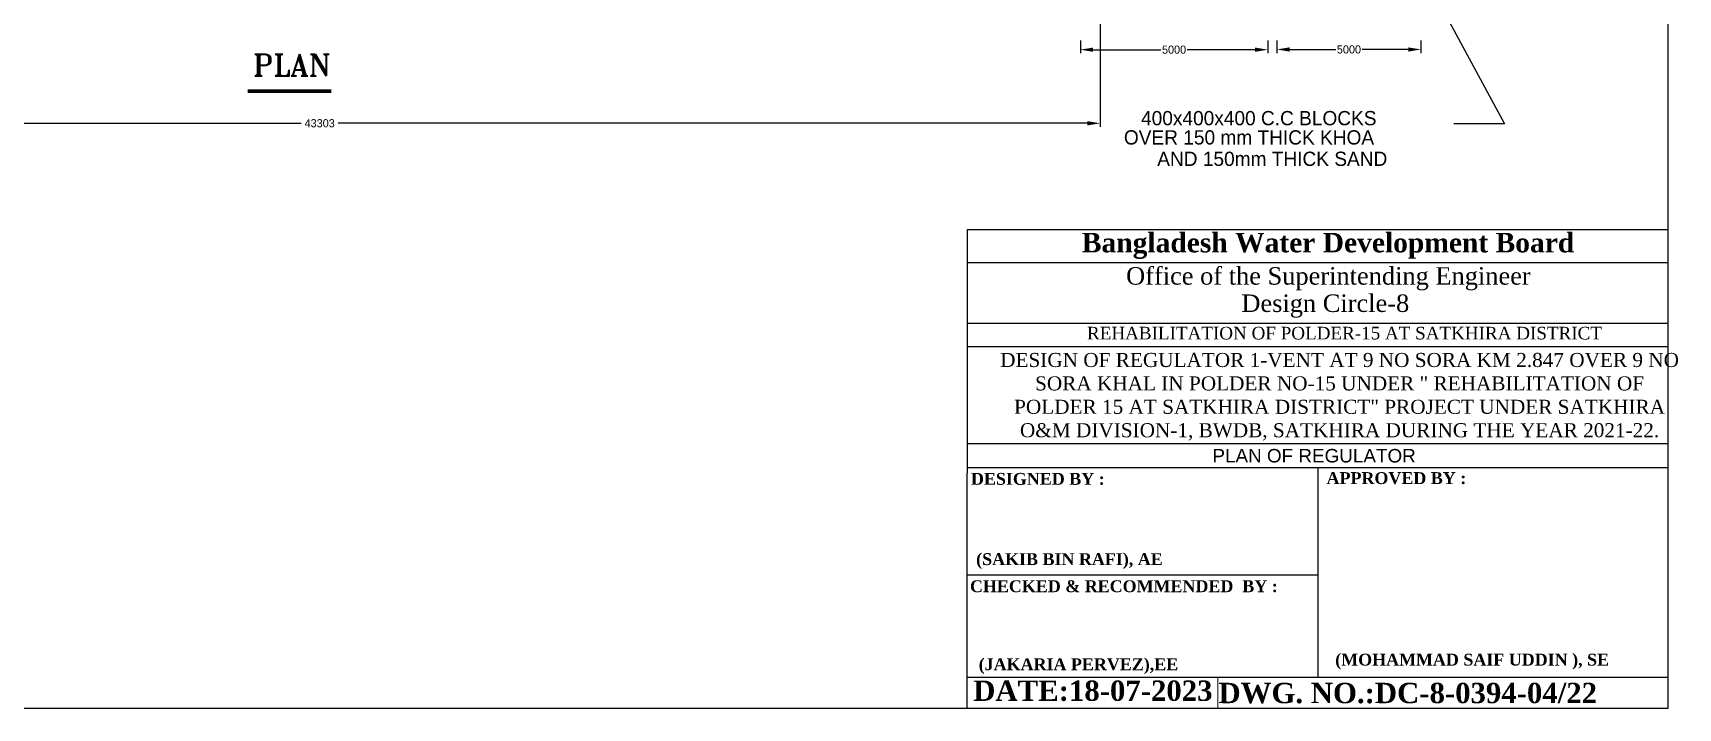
# Model space of a CAD drawing. Extents: x -426260 to 2055400, y -4304674 to -305611.
# Drawn here: x 21569 to 67215, y -1938579 to -1919832 of the extents above; entities that cross this region are included whole.
import ezdxf

# ---------------------------------------------------------------- set-up
doc = ezdxf.new("R2010")
doc.units = 0
doc.header["$LTSCALE"] = 300
doc.header["$MEASUREMENT"] = 0
doc.header["$PDMODE"] = 3
doc.layers.get('DEFPOINTS').update_dxf_attribs({"linetype": 'CONTINUOUS'})
doc.layers.add('LINE', color=7, linetype='CONTINUOUS')
doc.layers.add('Pile Placing Line', color=10, linetype='CONTINUOUS')
doc.styles.add('BIG', font='ROMANT.SHX')
doc.dimstyles.new('3', dxfattribs={"dimtxt": 225, "dimasz": 350, "dimexe": 100, "dimexo": 25, "dimgap": 9, "dimtad": 0, "dimdec": 0, "dimzin": 0, "dimdsep": 46, "dimtxsty": 'Standard', "dimcen": 0, "dimclrd": 5, "dimclre": 6, "dimclrt": 256, "dimadec": 0, "dimazin": 0, "dimtfac": 1, "dimtdec": 0, "dimtofl": 0, "dimtmove": 2, "dimatfit": 3, "dimfxl": 1, "dimtolj": 1, "dimtzin": 0, "dimarcsym": 0})

# ---------------------------------------------------------------- blocks, each defined once
blk = doc.blocks.new('*D1228')
at = {"layer": 'DEFPOINTS', "color": 0, "linetype": 'ByBlock', "transparency": 16777216}
for p in [(56086, -1920018), (56086, -1920292), (60081, -1920018)]:
    blk.add_point(p, dxfattribs=at)
at = {"layer": 'LINE', "color": 6, "linetype": 'ByBlock', "lineweight": -2, "transparency": 16777216}
for p, q in [((56086, -1920043), (56086, -1920392)), ((60081, -1920043), (60081, -1920392))]:
    blk.add_line(p, q, dxfattribs=at)
at = {"layer": 'LINE', "color": 7, "linetype": 'ByBlock', "lineweight": -2, "transparency": 16777216}
for p, q in [((56436, -1920292), (57718, -1920292)), ((59731, -1920292), (58448, -1920292))]:
    blk.add_line(p, q, dxfattribs=at)
at = {"layer": 'LINE', "color": 7, "linetype": 'ByBlock', "transparency": 16777216}
for points in [[(56436, -1920234), (56436, -1920351), (56086, -1920292)], [(59731, -1920234), (59731, -1920351), (60081, -1920292)]]:
    blk.add_solid(points, dxfattribs=at)
at = {"layer": 'LINE', "linetype": 'ByBlock', "lineweight": -2, "transparency": 16777216, "insert": (58083, -1920292), "char_height": 225, "attachment_point": 5}
blk.add_mtext('\\A1;5000', dxfattribs=at)
blk = doc.blocks.new('*D1229')
at = {"layer": 'DEFPOINTS', "color": 0, "linetype": 'ByBlock', "transparency": 16777216}
for p in [(50632, -1920018), (50632, -1920298), (55831, -1920018)]:
    blk.add_point(p, dxfattribs=at)
at = {"layer": 'LINE', "color": 6, "linetype": 'ByBlock', "lineweight": -2, "transparency": 16777216}
for p, q in [((50632, -1920043), (50632, -1920398)), ((55831, -1920043), (55831, -1920398))]:
    blk.add_line(p, q, dxfattribs=at)
at = {"layer": 'LINE', "color": 7, "linetype": 'ByBlock', "lineweight": -2, "transparency": 16777216}
for p, q in [((50982, -1920298), (52866, -1920298)), ((55481, -1920298), (53597, -1920298))]:
    blk.add_line(p, q, dxfattribs=at)
at = {"layer": 'LINE', "color": 7, "linetype": 'ByBlock', "transparency": 16777216}
for points in [[(50982, -1920240), (50982, -1920357), (50632, -1920298)], [(55481, -1920240), (55481, -1920357), (55831, -1920298)]]:
    blk.add_solid(points, dxfattribs=at)
at = {"layer": 'LINE', "linetype": 'ByBlock', "lineweight": -2, "transparency": 16777216, "insert": (53231, -1920298), "char_height": 225, "attachment_point": 5}
blk.add_mtext('\\A1;5000', dxfattribs=at)
blk = doc.blocks.new('*D1238')
at = {"layer": 'DEFPOINTS', "color": 0, "ltscale": 0.5, "transparency": 16777216}
for p in [(51178, -1909379), (7875, -1917282), (51178, -1922342)]:
    blk.add_point(p, dxfattribs=at)
at = {"layer": 'Pile Placing Line', "color": 6, "lineweight": -2, "ltscale": 0.5, "transparency": 16777216}
for p, q in [((51178, -1909404), (51178, -1922442)), ((7875, -1917307), (7875, -1922442))]:
    blk.add_line(p, q, dxfattribs=at)
at = {"layer": 'Pile Placing Line', "color": 5, "lineweight": -2, "ltscale": 0.5, "transparency": 16777216}
for p, q in [((8225, -1922342), (29011, -1922342)), ((50828, -1922342), (30042, -1922342))]:
    blk.add_line(p, q, dxfattribs=at)
at = {"layer": 'Pile Placing Line', "color": 5, "ltscale": 0.5, "transparency": 16777216}
for points in [[(8225, -1922284), (8225, -1922401), (7875, -1922342)], [(50828, -1922284), (50828, -1922401), (51178, -1922342)]]:
    blk.add_solid(points, dxfattribs=at)
at = {"layer": 'Pile Placing Line', "ltscale": 0.5, "transparency": 16777216, "insert": (29526, -1922342), "char_height": 225, "attachment_point": 5}
blk.add_mtext('\\A1;43303', dxfattribs=at)

msp = doc.modelspace()

# ---------------------------------------------------------------- linework, layer by layer
at = {"layer": 'LINE'}
for p, q in [((62403.1, -1922356.4), (60993.7, -1922356.4)), ((47491.5, -1925287.9), (66938.8, -1925287.9)), ((47491.5, -1925287.9), (47491.5, -1932053)), ((47491.5, -1926210), (66938.8, -1926210)), ((47491.5, -1927894.1), (66938.8, -1927894.1)), ((47491.5, -1928539.9), (66938.8, -1928539.9)), ((47491.5, -1931230.4), (66938.8, -1931230.4)), ((47491.5, -1931898.4), (66938.8, -1931898.4)), ((47491.5, -1938579.3), (47491.5, -1932053)), ((57215.2, -1931898.4), (57215.2, -1937716.3)), ((47491.5, -1934877.1), (57215.2, -1934877.1)), ((47491.5, -1937716.3), (66938.8, -1937716.3)), ((51140.4, -1937716.3), (66938.8, -1937716.3)), ((51140.4, -1937716.3), (66938.8, -1937716.3)), ((51140.4, -1937716.3), (66938.8, -1937716.3))]:
    msp.add_line(p, q, dxfattribs=at)
at = {"layer": 'LINE', "lineweight": 9}
msp.add_line((66938.8, -1925287.9), (66938.8, -1938579.3), dxfattribs=at)
at = {"layer": 'LINE', "color": 7, "lineweight": 9}
for p, q in [((54442.1, -1937716.3), (54442.1, -1938579.3)), ((66938.8, -1938579.3), (48138.7, -1938579.3)), ((62926.9, -1938579.3), (64241.7, -1938579.3))]:
    msp.add_line(p, q, dxfattribs=at)
at = {"layer": 'LINE'}
msp.add_lwpolyline([(-8782.4, -1938579.3), (66938.8, -1938579.3), (66938.8, -1885033.6), (-8782.4, -1885033.6)], close=True, dxfattribs=at)
at = {"layer": 'LINE', "const_width": 100}
msp.add_lwpolyline([(27528.2, -1921450.1), (29846.7, -1921450.1)], dxfattribs=at)

# ---------------------------------------------------------------- texts
at = {"layer": 'LINE', "style": 'BIG'}
msp.add_text('PLAN', height=600, dxfattribs=at).set_placement((27676.1, -1921025.1))
at = {"layer": 'LINE'}
for s, p in [('400x400x400 C.C BLOCKS', (52315.2, -1922396.7)), ('OVER 150 mm THICK KHOA', (51839, -1922931.3)), ('AND 150mm THICK SAND', (52764, -1923525.8))]:
    msp.add_text(s, height=395.887, dxfattribs=at).set_placement(p)
at = {"layer": 'LINE', "color": 7, "lineweight": 9}
for s, insert, char_height, width, attachment_point in [('{\\fTimes New Roman|b1|i0|c0|p18;Bangladesh Water Development Board}', (50672.2, -1925384.1), 541.797, 19461.18, 1), ('{\\fTimes New Roman|b0|i0|c0|p18;Office of the Superintending Engineer}', (51900.2, -1926336.8), 484.857, 17415.888, 1), ('{\\fTimes New Roman|b0|i0|c0|p18;Design Circle-8}', (55098.5, -1927095), 484.857, 17415.888, 1), ('{\\fTimes New Roman Greek|b0|i0|c0|p18;\\C256;REHABILITATION OF POLDER-15 AT SATKHIRA DISTRICT}', (57959.1, -1928348.2), 350, 17410.57, 8), ('{\\fTimes New Roman Greek|b0|i0|c0|p18;\\C256;DESIGN OF REGULATOR 1-VENT AT 9 NO SORA KM 2.847 OVER 9 NO SORA KHAL IN POLDER NO-15 UNDER " REHABILITATION OF POLDER 15 AT SATKHIRA DISTRICT" PROJECT UNDER SATKHIRA O&M DIVISION-1, BWDB, SATKHIRA DURING THE YEAR 2021-22.}', (57822.8, -1931150.1), 390, 18799.43, 8), ('\\A1;{\\fArial|b0|i0|c0|p34;\\C256;PLAN OF REGULATOR}', (57116.1, -1931764.1), 374.794, 15991.007, 8)]:
    msp.add_mtext(s, dxfattribs=dict(at, insert=insert, char_height=char_height, width=width, attachment_point=attachment_point))
at = {"layer": 'LINE', "color": 7, "lineweight": 9, "attachment_point": 1}
for s, insert, char_height in [('{\\fTimes New Roman|b1|i0|c0|p18;DESIGNED BY :}', (47595.8, -1932049.3), 329.834), ('{\\fTimes New Roman|b1|i0|c0|p18;APPROVED BY :}', (57461.7, -1932028), 329.834), ('{\\fTimes New Roman|b1|i0|c0|p18;\\C0;(SAKIB BIN RAFI), AE}', (47739.7, -1934277.8), 329.834), ('{\\fTimes New Roman|b1|i0|c0|p18;CHECKED & RECOMMENDED  BY :}', (47568.7, -1935030.2), 329.834), ('{\\fTimes New Roman|b1|i0|c0|p18;\\C0;(JAKARIA PERVEZ),EE  }', (47809.9, -1937196.9), 329.834), ('{\\fTimes New Roman|b1|i0|c0|p18;\\C0;(MOHAMMAD SAIF UDDIN ), SE}', (57702.3, -1937068.6), 329.834), ('{\\fTimes New Roman|b1|i0|c0|p18;DATE:18-07-2023}', (47658.6, -1937812.6), 565.147), (' {\\fTimes New Roman|b1|i0|c0|p18;DWG. NO.:DC-8-0394-04/22}', (54253.2, -1937876.6), 565.147)]:
    msp.add_mtext(s, dxfattribs=dict(at, insert=insert, char_height=char_height))

# ---------------------------------------------------------------- dimensions: what is measured, and where the dimension line sits
at = {"layer": 'LINE', "linetype": 'ByBlock', "lineweight": -2}
for base, p1, p2, picture, middle in [((50632.2, -1920298.4), (55830.6, -1920018.2), (50632.2, -1920018.2), '*D1229', (53231.4, -1920298.4)), ((56085.6, -1920292.4), (60080.6, -1920018.2), (56085.6, -1920018.2), '*D1228', (58083.1, -1920292.4))]:
    dim = msp.add_linear_dim(base=base, p1=p1, p2=p2, angle=180, text='5000', dimstyle='3', override={"dimclrd": 7, "dimfxl": 700}, dxfattribs=at)
    dim.commit()
    dim.dimension.update_dxf_attribs({"geometry": picture, "text_midpoint": middle})
at = {"layer": 'Pile Placing Line', "ltscale": 0.5}
dim = msp.add_linear_dim(base=(51177.8, -1922342.3), p1=(7874.9, -1917282.4), p2=(51177.8, -1909379), dimstyle='3', override={"dimfxl": 700}, dxfattribs=at)
dim.commit()
dim.dimension.update_dxf_attribs({"geometry": '*D1238', "text_midpoint": (29526.4, -1922342.3)})

# ---------------------------------------------------------------- leaders
at = {"layer": 'LINE'}
msp.add_leader([(52521.8, -1904120.7), (62403.1, -1922356.4)], dimstyle='3', override={"dimgap": 9, "dimtad": 0, "dimfxl": 700}, dxfattribs=at)

doc.saveas('drawing.dxf')
